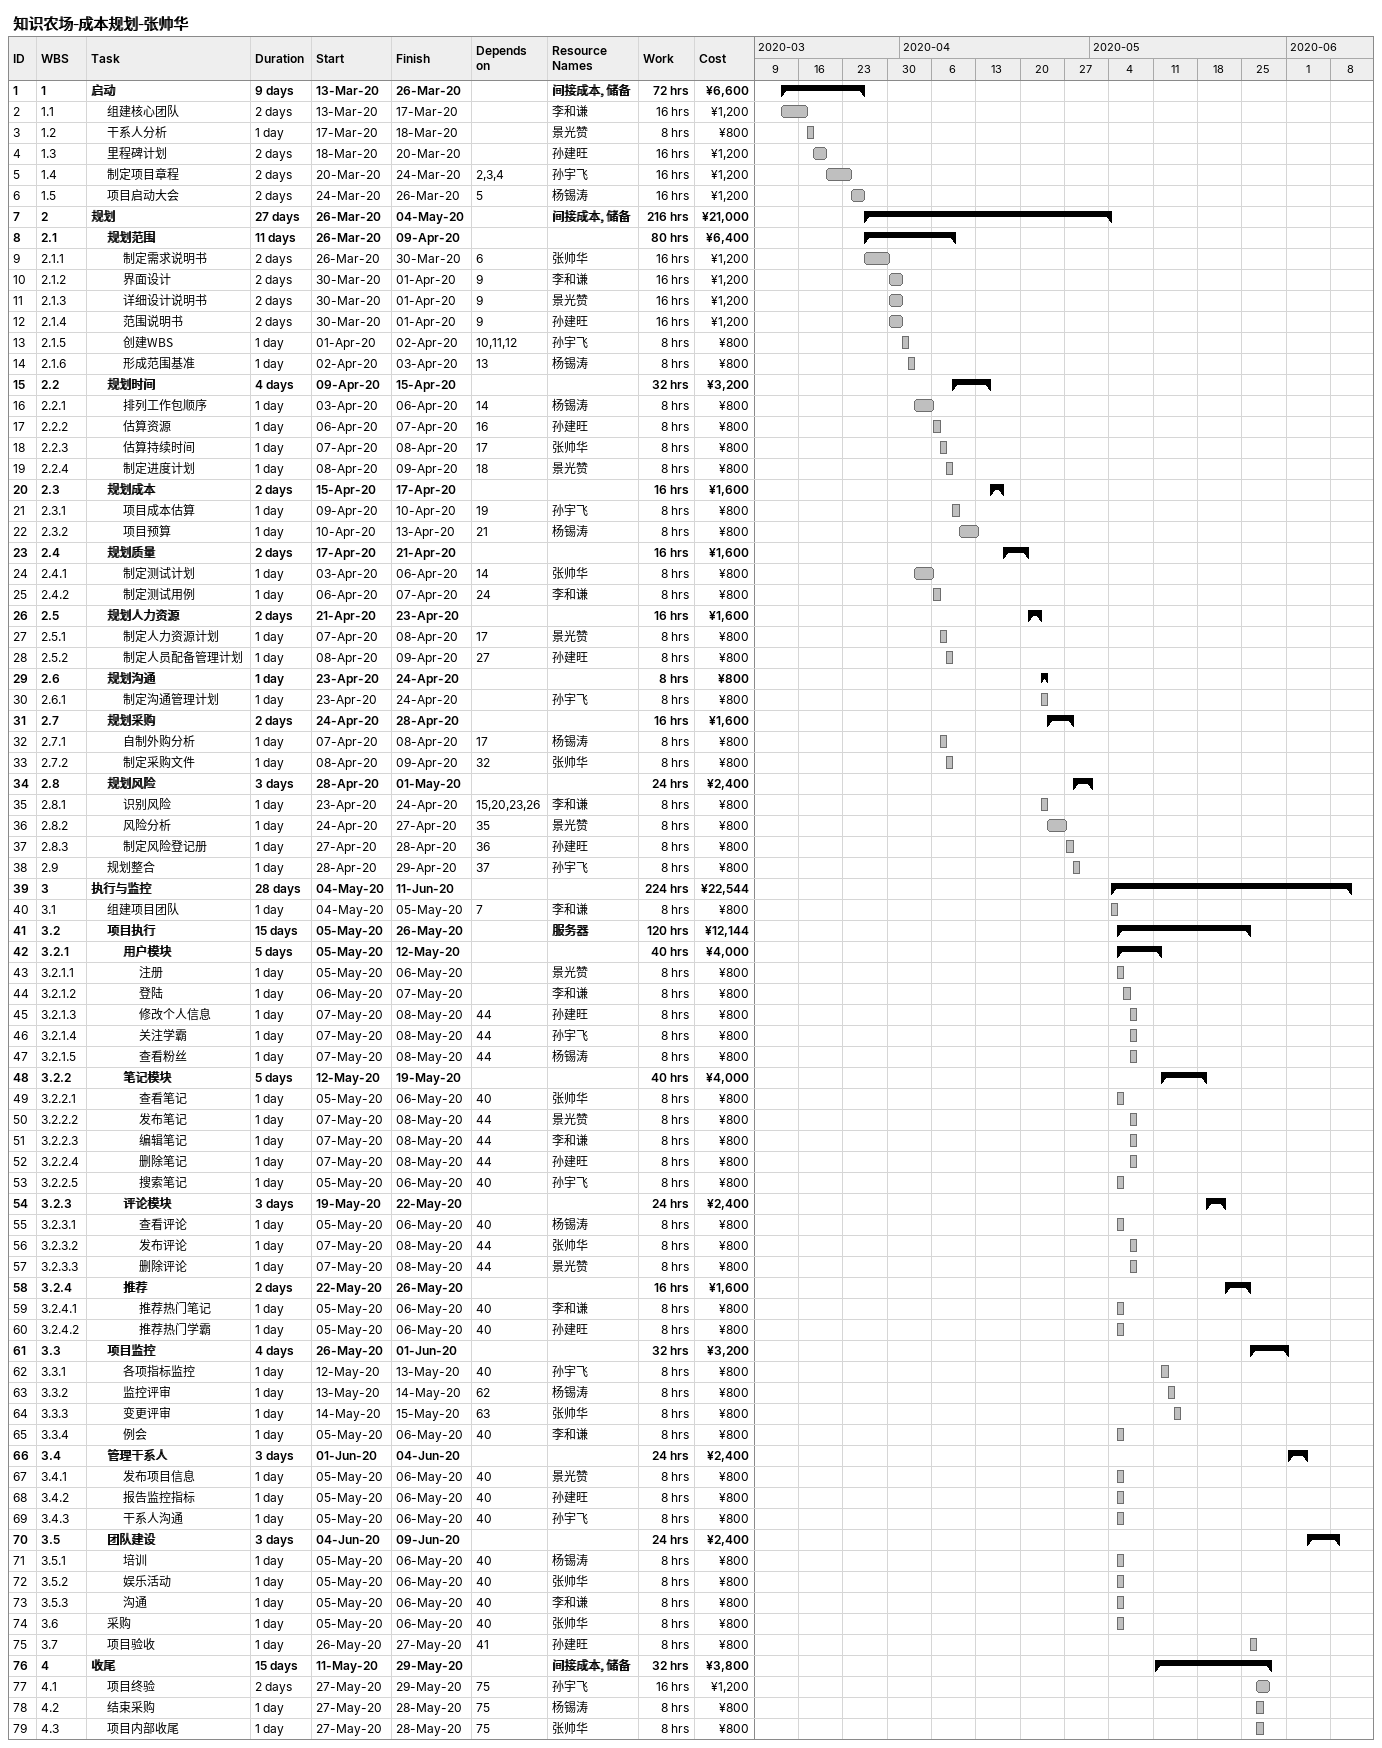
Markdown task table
知识农场-成本规划-张帅华

| ID | WBS | Task | Duration | Start | Finish | Predecessors | Resources | Work (h) | Cost (¥) |
|---|---|---|---|---|---|---|---|---|---|
| 1 | 1 | **启动** | 9d | 2020-03-13 | 2020-03-26 |  | 间接成本, 储备 | 72 | 6600 |
| 2 | 1.1 | 组建核心团队 | 2d | 2020-03-13 | 2020-03-17 |  | 李和谦 | 16 | 1200 |
| 3 | 1.2 | 干系人分析 | 1d | 2020-03-17 | 2020-03-18 |  | 景光赞 | 8 | 800 |
| 4 | 1.3 | 里程碑计划 | 2d | 2020-03-18 | 2020-03-20 |  | 孙建旺 | 16 | 1200 |
| 5 | 1.4 | 制定项目章程 | 2d | 2020-03-20 | 2020-03-24 | 2, 3, 4 | 孙宇飞 | 16 | 1200 |
| 6 | 1.5 | 项目启动大会 | 2d | 2020-03-24 | 2020-03-26 | 5 | 杨锡涛 | 16 | 1200 |
| 7 | 2 | **规划** | 27d | 2020-03-26 | 2020-05-04 |  | 间接成本, 储备 | 216 | 21000 |
| 8 | 2.1 | **规划范围** | 11d | 2020-03-26 | 2020-04-09 |  |  | 80 | 6400 |
| 9 | 2.1.1 | 制定需求说明书 | 2d | 2020-03-26 | 2020-03-30 | 6 | 张帅华 | 16 | 1200 |
| 10 | 2.1.2 | 界面设计 | 2d | 2020-03-30 | 2020-04-01 | 9 | 李和谦 | 16 | 1200 |
| 11 | 2.1.3 | 详细设计说明书 | 2d | 2020-03-30 | 2020-04-01 | 9 | 景光赞 | 16 | 1200 |
| 12 | 2.1.4 | 范围说明书 | 2d | 2020-03-30 | 2020-04-01 | 9 | 孙建旺 | 16 | 1200 |
| 13 | 2.1.5 | 创建WBS | 1d | 2020-04-01 | 2020-04-02 | 10, 11, 12 | 孙宇飞 | 8 | 800 |
| 14 | 2.1.6 | 形成范围基准 | 1d | 2020-04-02 | 2020-04-03 | 13 | 杨锡涛 | 8 | 800 |
| 15 | 2.2 | **规划时间** | 4d | 2020-04-09 | 2020-04-15 |  |  | 32 | 3200 |
| 16 | 2.2.1 | 排列工作包顺序 | 1d | 2020-04-03 | 2020-04-06 | 14 | 杨锡涛 | 8 | 800 |
| 17 | 2.2.2 | 估算资源 | 1d | 2020-04-06 | 2020-04-07 | 16 | 孙建旺 | 8 | 800 |
| 18 | 2.2.3 | 估算持续时间 | 1d | 2020-04-07 | 2020-04-08 | 17 | 张帅华 | 8 | 800 |
| 19 | 2.2.4 | 制定进度计划 | 1d | 2020-04-08 | 2020-04-09 | 18 | 景光赞 | 8 | 800 |
| 20 | 2.3 | **规划成本** | 2d | 2020-04-15 | 2020-04-17 |  |  | 16 | 1600 |
| 21 | 2.3.1 | 项目成本估算 | 1d | 2020-04-09 | 2020-04-10 | 19 | 孙宇飞 | 8 | 800 |
| 22 | 2.3.2 | 项目预算 | 1d | 2020-04-10 | 2020-04-13 | 21 | 杨锡涛 | 8 | 800 |
| 23 | 2.4 | **规划质量** | 2d | 2020-04-17 | 2020-04-21 |  |  | 16 | 1600 |
| 24 | 2.4.1 | 制定测试计划 | 1d | 2020-04-03 | 2020-04-06 | 14 | 张帅华 | 8 | 800 |
| 25 | 2.4.2 | 制定测试用例 | 1d | 2020-04-06 | 2020-04-07 | 24 | 李和谦 | 8 | 800 |
| 26 | 2.5 | **规划人力资源** | 2d | 2020-04-21 | 2020-04-23 |  |  | 16 | 1600 |
| 27 | 2.5.1 | 制定人力资源计划 | 1d | 2020-04-07 | 2020-04-08 | 17 | 景光赞 | 8 | 800 |
| 28 | 2.5.2 | 制定人员配备管理计划 | 1d | 2020-04-08 | 2020-04-09 | 27 | 孙建旺 | 8 | 800 |
| 29 | 2.6 | **规划沟通** | 1d | 2020-04-23 | 2020-04-24 |  |  | 8 | 800 |
| 30 | 2.6.1 | 制定沟通管理计划 | 1d | 2020-04-23 | 2020-04-24 |  | 孙宇飞 | 8 | 800 |
| 31 | 2.7 | **规划采购** | 2d | 2020-04-24 | 2020-04-28 |  |  | 16 | 1600 |
| 32 | 2.7.1 | 自制外购分析 | 1d | 2020-04-07 | 2020-04-08 | 17 | 杨锡涛 | 8 | 800 |
| 33 | 2.7.2 | 制定采购文件 | 1d | 2020-04-08 | 2020-04-09 | 32 | 张帅华 | 8 | 800 |
| 34 | 2.8 | **规划风险** | 3d | 2020-04-28 | 2020-05-01 |  |  | 24 | 2400 |
| 35 | 2.8.1 | 识别风险 | 1d | 2020-04-23 | 2020-04-24 | 15, 20, 23, 26 | 李和谦 | 8 | 800 |
| 36 | 2.8.2 | 风险分析 | 1d | 2020-04-24 | 2020-04-27 | 35 | 景光赞 | 8 | 800 |
| 37 | 2.8.3 | 制定风险登记册 | 1d | 2020-04-27 | 2020-04-28 | 36 | 孙建旺 | 8 | 800 |
| 38 | 2.9 | 规划整合 | 1d | 2020-04-28 | 2020-04-29 | 37 | 孙宇飞 | 8 | 800 |
| 39 | 3 | **执行与监控** | 28d | 2020-05-04 | 2020-06-11 |  |  | 224 | 22544 |
| 40 | 3.1 | 组建项目团队 | 1d | 2020-05-04 | 2020-05-05 | 7 | 李和谦 | 8 | 800 |
| 41 | 3.2 | **项目执行** | 15d | 2020-05-05 | 2020-05-26 |  | 服务器 | 120 | 12144 |
| 42 | 3.2.1 | **用户模块** | 5d | 2020-05-05 | 2020-05-12 |  |  | 40 | 4000 |
| 43 | 3.2.1.1 | 注册 | 1d | 2020-05-05 | 2020-05-06 |  | 景光赞 | 8 | 800 |
| 44 | 3.2.1.2 | 登陆 | 1d | 2020-05-06 | 2020-05-07 |  | 李和谦 | 8 | 800 |
| 45 | 3.2.1.3 | 修改个人信息 | 1d | 2020-05-07 | 2020-05-08 | 44 | 孙建旺 | 8 | 800 |
| 46 | 3.2.1.4 | 关注学霸 | 1d | 2020-05-07 | 2020-05-08 | 44 | 孙宇飞 | 8 | 800 |
| 47 | 3.2.1.5 | 查看粉丝 | 1d | 2020-05-07 | 2020-05-08 | 44 | 杨锡涛 | 8 | 800 |
| 48 | 3.2.2 | **笔记模块** | 5d | 2020-05-12 | 2020-05-19 |  |  | 40 | 4000 |
| 49 | 3.2.2.1 | 查看笔记 | 1d | 2020-05-05 | 2020-05-06 | 40 | 张帅华 | 8 | 800 |
| 50 | 3.2.2.2 | 发布笔记 | 1d | 2020-05-07 | 2020-05-08 | 44 | 景光赞 | 8 | 800 |
| 51 | 3.2.2.3 | 编辑笔记 | 1d | 2020-05-07 | 2020-05-08 | 44 | 李和谦 | 8 | 800 |
| 52 | 3.2.2.4 | 删除笔记 | 1d | 2020-05-07 | 2020-05-08 | 44 | 孙建旺 | 8 | 800 |
| 53 | 3.2.2.5 | 搜索笔记 | 1d | 2020-05-05 | 2020-05-06 | 40 | 孙宇飞 | 8 | 800 |
| 54 | 3.2.3 | **评论模块** | 3d | 2020-05-19 | 2020-05-22 |  |  | 24 | 2400 |
| 55 | 3.2.3.1 | 查看评论 | 1d | 2020-05-05 | 2020-05-06 | 40 | 杨锡涛 | 8 | 800 |
| 56 | 3.2.3.2 | 发布评论 | 1d | 2020-05-07 | 2020-05-08 | 44 | 张帅华 | 8 | 800 |
| 57 | 3.2.3.3 | 删除评论 | 1d | 2020-05-07 | 2020-05-08 | 44 | 景光赞 | 8 | 800 |
| 58 | 3.2.4 | **推荐** | 2d | 2020-05-22 | 2020-05-26 |  |  | 16 | 1600 |
| 59 | 3.2.4.1 | 推荐热门笔记 | 1d | 2020-05-05 | 2020-05-06 | 40 | 李和谦 | 8 | 800 |
| 60 | 3.2.4.2 | 推荐热门学霸 | 1d | 2020-05-05 | 2020-05-06 | 40 | 孙建旺 | 8 | 800 |
| 61 | 3.3 | **项目监控** | 4d | 2020-05-26 | 2020-06-01 |  |  | 32 | 3200 |
| 62 | 3.3.1 | 各项指标监控 | 1d | 2020-05-12 | 2020-05-13 | 40 | 孙宇飞 | 8 | 800 |
| 63 | 3.3.2 | 监控评审 | 1d | 2020-05-13 | 2020-05-14 | 62 | 杨锡涛 | 8 | 800 |
| 64 | 3.3.3 | 变更评审 | 1d | 2020-05-14 | 2020-05-15 | 63 | 张帅华 | 8 | 800 |
| 65 | 3.3.4 | 例会 | 1d | 2020-05-05 | 2020-05-06 | 40 | 李和谦 | 8 | 800 |
| 66 | 3.4 | **管理干系人** | 3d | 2020-06-01 | 2020-06-04 |  |  | 24 | 2400 |
| 67 | 3.4.1 | 发布项目信息 | 1d | 2020-05-05 | 2020-05-06 | 40 | 景光赞 | 8 | 800 |
| 68 | 3.4.2 | 报告监控指标 | 1d | 2020-05-05 | 2020-05-06 | 40 | 孙建旺 | 8 | 800 |
| 69 | 3.4.3 | 干系人沟通 | 1d | 2020-05-05 | 2020-05-06 | 40 | 孙宇飞 | 8 | 800 |
| 70 | 3.5 | **团队建设** | 3d | 2020-06-04 | 2020-06-09 |  |  | 24 | 2400 |
| 71 | 3.5.1 | 培训 | 1d | 2020-05-05 | 2020-05-06 | 40 | 杨锡涛 | 8 | 800 |
| 72 | 3.5.2 | 娱乐活动 | 1d | 2020-05-05 | 2020-05-06 | 40 | 张帅华 | 8 | 800 |
| 73 | 3.5.3 | 沟通 | 1d | 2020-05-05 | 2020-05-06 | 40 | 李和谦 | 8 | 800 |
| 74 | 3.6 | 采购 | 1d | 2020-05-05 | 2020-05-06 | 40 | 张帅华 | 8 | 800 |
| 75 | 3.7 | 项目验收 | 1d | 2020-05-26 | 2020-05-27 | 41 | 孙建旺 | 8 | 800 |
| 76 | 4 | **收尾** | 15d | 2020-05-11 | 2020-05-29 |  | 间接成本, 储备 | 32 | 3800 |
| 77 | 4.1 | 项目终验 | 2d | 2020-05-27 | 2020-05-29 | 75 | 孙宇飞 | 16 | 1200 |
| 78 | 4.2 | 结束采购 | 1d | 2020-05-27 | 2020-05-28 | 75 | 杨锡涛 | 8 | 800 |
| 79 | 4.3 | 项目内部收尾 | 1d | 2020-05-27 | 2020-05-28 | 75 | 张帅华 | 8 | 800 |
